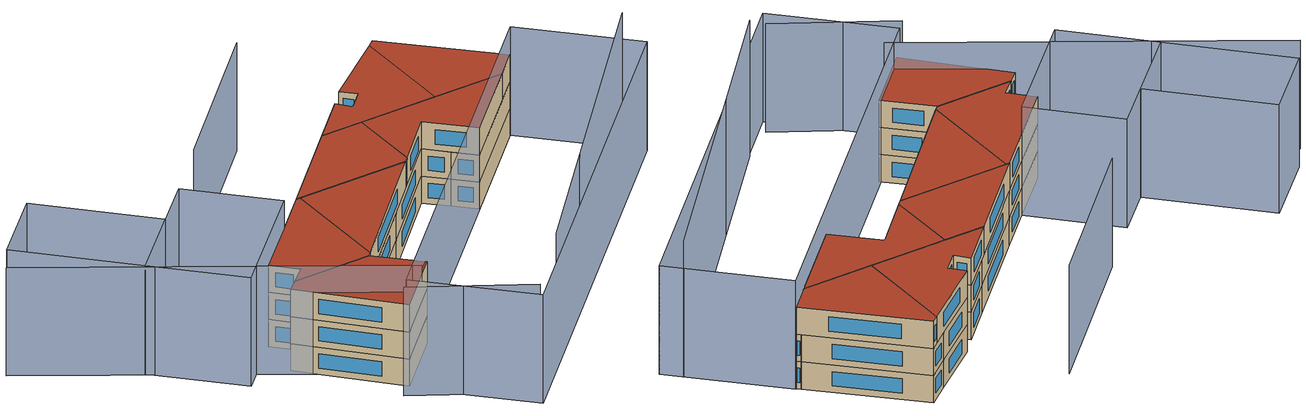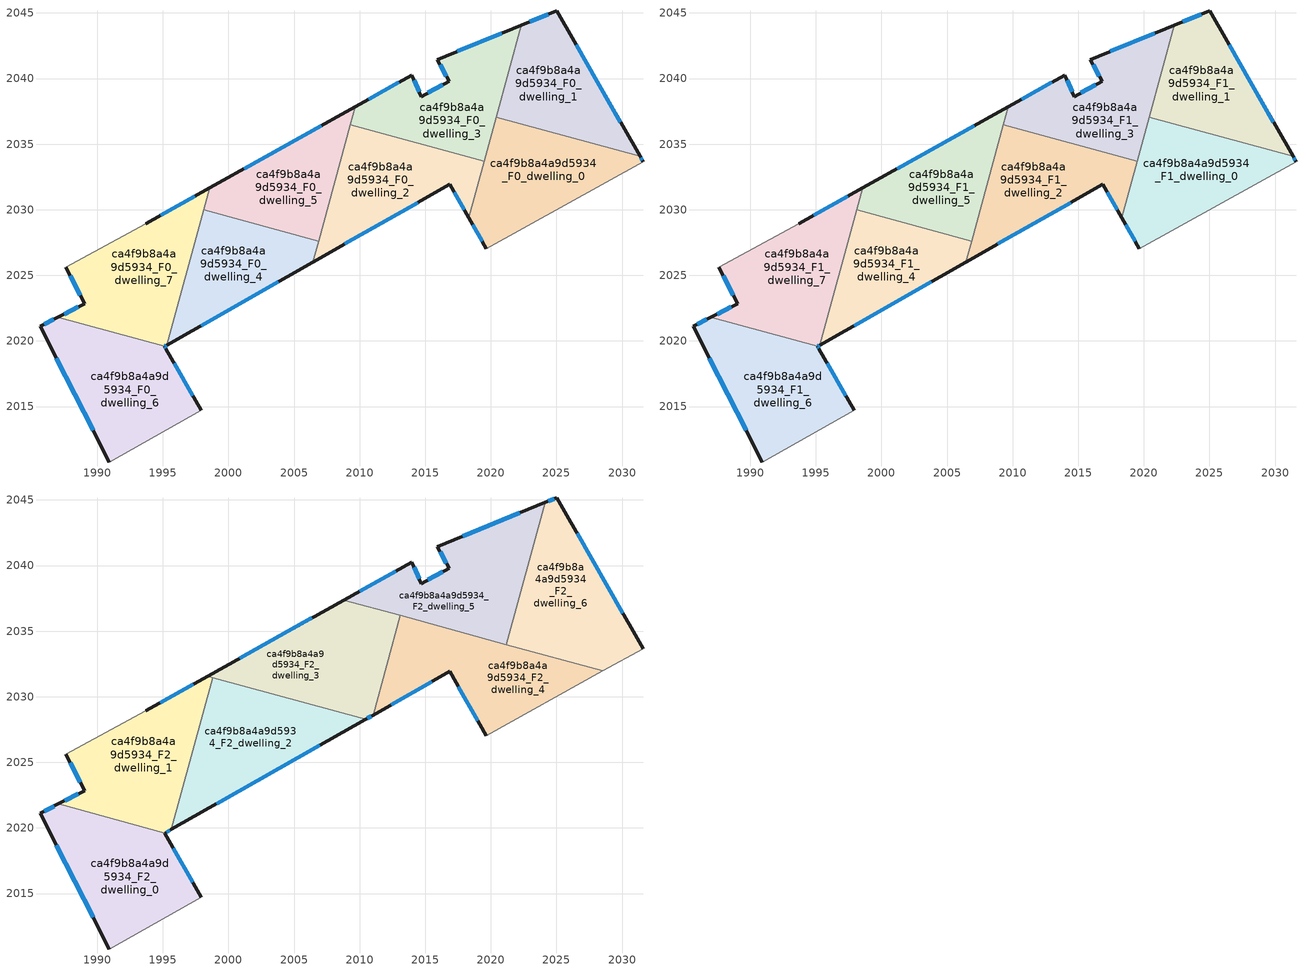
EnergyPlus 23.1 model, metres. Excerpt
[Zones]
ca4f9b8a4a9d5934_F0_dwelling_0
 floor ground (EU_floor_Construction): 2031.37,2034.06 2031.59,2033.66 2019.67,2027.03 2018.31,2029.4 2020.41,2037.06 z0
 wall outside (EU_wall_Construction): 2031.59,2033.66 2031.37,2034.06 / 2018.31,2029.4 2019.67,2027.03 z0:3
 wall to ca4f9b8a4a9d5934_F0_dwelling_1 (EU_wall_Construction): 2031.37,2034.06 2020.41,2037.06 z0:3
 wall adiabatic (EU_wall_Construction): 2019.67,2027.03 2031.59,2033.66 z0:3
 wall to ca4f9b8a4a9d5934_F0_dwelling_2 (EU_wall_Construction): 2019.48,2033.68 2018.31,2029.4 z0:3
 wall to ca4f9b8a4a9d5934_F0_dwelling_3 (EU_wall_Construction): 2020.41,2037.06 2019.48,2033.68 z0:3
 window (EU_Window_Construction): 2031.54,2033.76 2031.42,2033.97 / 2018.63,2028.85 2019.35,2027.59 z0.7:2.3
ca4f9b8a4a9d5934_F0_dwelling_1
 floor ground (EU_floor_Construction): 2025.02,2045.17 2031.37,2034.06 2020.41,2037.06 2022.32,2044.07 z0
 wall outside (EU_wall_Construction): 2031.37,2034.06 2025.02,2045.17 2022.32,2044.07 z0:3
 wall to ca4f9b8a4a9d5934_F0_dwelling_3 (EU_wall_Construction): 2022.32,2044.07 2020.41,2037.06 z0:3
 window (EU_Window_Construction): 2024.39,2044.91 2022.96,2044.33 / 2029.88,2036.67 2026.51,2042.56 z0.7:2.3
ca4f9b8a4a9d5934_F0_dwelling_2
 floor ground (EU_floor_Construction): 2019.48,2033.68 2018.31,2029.4 2016.87,2031.93 2006.42,2026 2009.29,2036.47 z0
 wall outside (EU_wall_Construction): 2006.42,2026 2016.87,2031.93 2018.31,2029.4 z0:3
 wall to ca4f9b8a4a9d5934_F0_dwelling_3 (EU_wall_Construction): 2019.48,2033.68 2009.29,2036.47 z0:3
 wall to ca4f9b8a4a9d5934_F0_dwelling_5 (EU_wall_Construction): 2009.29,2036.47 2006.87,2027.61 z0:3
 wall to ca4f9b8a4a9d5934_F0_dwelling_4 (EU_wall_Construction): 2006.87,2027.61 2006.42,2026 z0:3
 window (EU_Window_Construction): 2017.21,2031.33 2017.97,2030 / 2008.88,2027.39 2014.42,2030.53 z0.7:2.3
ca4f9b8a4a9d5934_F0_dwelling_3
 floor ground (EU_floor_Construction): 2022.32,2044.07 2019.48,2033.68 2009.29,2036.47 2009.67,2037.86 2013.97,2040.26 2014.7,2038.62 2016.83,2039.8 2015.92,2041.45 z0
 wall outside (EU_wall_Construction): 2022.32,2044.07 2015.92,2041.45 2016.83,2039.8 2014.7,2038.62 2013.97,2040.26 2009.67,2037.86 z0:3
 wall to ca4f9b8a4a9d5934_F0_dwelling_5 (EU_wall_Construction): 2009.67,2037.86 2009.29,2036.47 z0:3
 window (EU_Window_Construction): 2020.82,2043.45 2017.42,2042.06 / 2012.96,2039.7 2010.68,2038.42 / 2014.53,2039 2014.14,2039.88 / 2016.33,2039.52 2015.2,2038.9 / 2016.13,2041.06 2016.62,2040.19 z0.7:2.3
ca4f9b8a4a9d5934_F0_dwelling_4
 floor ground (EU_floor_Construction): 2006.87,2027.61 2006.42,2026 1995.31,2019.69 1998.13,2030 z0
 wall outside (EU_wall_Construction): 1995.31,2019.69 2006.42,2026 z0:3
 wall to ca4f9b8a4a9d5934_F0_dwelling_5 (EU_wall_Construction): 2006.87,2027.61 1998.13,2030 z0:3
 wall to ca4f9b8a4a9d5934_F0_dwelling_7 (EU_wall_Construction): 1998.13,2030 1995.31,2019.69 z0:3
 window (EU_Window_Construction): 1997.92,2021.17 2003.81,2024.52 z0.7:2.3
ca4f9b8a4a9d5934_F0_dwelling_5
 floor ground (EU_floor_Construction): 2009.67,2037.86 2006.87,2027.61 1998.13,2030 1998.59,2031.67 z0
 wall outside (EU_wall_Construction): 2009.67,2037.86 1998.59,2031.67 z0:3
 wall to ca4f9b8a4a9d5934_F0_dwelling_7 (EU_wall_Construction): 1998.59,2031.67 1998.13,2030 z0:3
 window (EU_Window_Construction): 2007.07,2036.4 2001.19,2033.12 z0.7:2.3
ca4f9b8a4a9d5934_F0_dwelling_6
 floor ground (EU_floor_Construction): 1995.14,2019.59 1995.23,2019.42 1997.93,2014.71 1990.93,2010.75 1985.64,2021.11 1987.01,2021.81 z0
 wall outside (EU_wall_Construction): 1997.93,2014.71 1995.23,2019.42 1995.14,2019.59 / 1987.01,2021.81 1985.64,2021.11 1990.93,2010.75 z0:3
 wall to ca4f9b8a4a9d5934_F0_dwelling_7 (EU_wall_Construction): 1995.14,2019.59 1987.01,2021.81 z0:3
 wall adiabatic (EU_wall_Construction): 1990.93,2010.75 1997.93,2014.71 z0:3
 window (EU_Window_Construction): 1995.21,2019.46 1995.16,2019.55 / 1997.3,2015.81 1995.87,2018.31 / 1986.88,2018.68 1989.69,2013.19 / 1986.69,2021.65 1985.96,2021.28 z0.7:2.3
ca4f9b8a4a9d5934_F0_dwelling_7
 floor ground (EU_floor_Construction): 1998.59,2031.67 1995.31,2019.69 1995.14,2019.59 1987.01,2021.81 1989.04,2022.84 1987.6,2025.62 1993.71,2028.94 z0
 wall outside (EU_wall_Construction): 1995.14,2019.59 1995.31,2019.69 / 1987.6,2025.62 1989.04,2022.84 1987.01,2021.81 / 1998.59,2031.67 1993.71,2028.94 z0:3
 wall adiabatic (EU_wall_Construction): 1993.71,2028.94 1987.6,2025.62 z0:3
 window (EU_Window_Construction): 1995.18,2019.61 1995.27,2019.66 / 1988.56,2022.6 1987.49,2022.05 / 1987.94,2024.97 1988.7,2023.5 / 1997.44,2031.03 1994.86,2029.58 z0.7:2.3
ca4f9b8a4a9d5934_F1_dwelling_0
 floor to ca4f9b8a4a9d5934_F0_dwelling_0 (EU_floor_Construction): 2031.37,2034.06 2031.59,2033.66 2019.67,2027.03 2018.31,2029.4 2020.41,2037.06 z3
 wall outside (EU_wall_Construction): 2031.59,2033.66 2031.37,2034.06 / 2018.31,2029.4 2019.67,2027.03 z3:6
 wall to ca4f9b8a4a9d5934_F1_dwelling_1 (EU_wall_Construction): 2031.37,2034.06 2020.41,2037.06 z3:6
 wall adiabatic (EU_wall_Construction): 2019.67,2027.03 2031.59,2033.66 z3:6
 wall to ca4f9b8a4a9d5934_F1_dwelling_2 (EU_wall_Construction): 2019.48,2033.68 2018.31,2029.4 z3:6
 wall to ca4f9b8a4a9d5934_F1_dwelling_3 (EU_wall_Construction): 2020.41,2037.06 2019.48,2033.68 z3:6
 window (EU_Window_Construction): 2031.54,2033.76 2031.42,2033.97 / 2018.63,2028.85 2019.35,2027.59 z3.7:5.3
ca4f9b8a4a9d5934_F1_dwelling_1
 floor to ca4f9b8a4a9d5934_F0_dwelling_1 (EU_floor_Construction): 2025.02,2045.17 2031.37,2034.06 2020.41,2037.06 2022.32,2044.07 z3
 wall outside (EU_wall_Construction): 2031.37,2034.06 2025.02,2045.17 2022.32,2044.07 z3:6
 wall to ca4f9b8a4a9d5934_F1_dwelling_3 (EU_wall_Construction): 2022.32,2044.07 2020.41,2037.06 z3:6
 window (EU_Window_Construction): 2024.39,2044.91 2022.96,2044.33 / 2029.88,2036.67 2026.51,2042.56 z3.7:5.3
ca4f9b8a4a9d5934_F1_dwelling_2
 floor to ca4f9b8a4a9d5934_F0_dwelling_2 (EU_floor_Construction): 2019.48,2033.68 2018.31,2029.4 2016.87,2031.93 2006.42,2026 2009.29,2036.47 z3
 wall outside (EU_wall_Construction): 2006.42,2026 2016.87,2031.93 2018.31,2029.4 z3:6
 wall to ca4f9b8a4a9d5934_F1_dwelling_3 (EU_wall_Construction): 2019.48,2033.68 2009.29,2036.47 z3:6
 wall to ca4f9b8a4a9d5934_F1_dwelling_5 (EU_wall_Construction): 2009.29,2036.47 2006.87,2027.61 z3:6
 wall to ca4f9b8a4a9d5934_F1_dwelling_4 (EU_wall_Construction): 2006.87,2027.61 2006.42,2026 z3:6
 window (EU_Window_Construction): 2017.21,2031.33 2017.97,2030 / 2008.88,2027.39 2014.42,2030.53 z3.7:5.3
ca4f9b8a4a9d5934_F1_dwelling_3
 floor to ca4f9b8a4a9d5934_F0_dwelling_3 (EU_floor_Construction): 2022.32,2044.07 2019.48,2033.68 2009.29,2036.47 2009.67,2037.86 2013.97,2040.26 2014.7,2038.62 2016.83,2039.8 2015.92,2041.45 z3
 wall outside (EU_wall_Construction): 2022.32,2044.07 2015.92,2041.45 2016.83,2039.8 2014.7,2038.62 2013.97,2040.26 2009.67,2037.86 z3:6
 wall to ca4f9b8a4a9d5934_F1_dwelling_5 (EU_wall_Construction): 2009.67,2037.86 2009.29,2036.47 z3:6
 window (EU_Window_Construction): 2020.82,2043.45 2017.42,2042.06 / 2012.96,2039.7 2010.68,2038.42 / 2014.53,2039 2014.14,2039.88 / 2016.33,2039.52 2015.2,2038.9 / 2016.13,2041.06 2016.62,2040.19 z3.7:5.3
ca4f9b8a4a9d5934_F1_dwelling_4
 floor to ca4f9b8a4a9d5934_F0_dwelling_4 (EU_floor_Construction): 2006.87,2027.61 2006.42,2026 1995.31,2019.69 1998.13,2030 z3
 wall outside (EU_wall_Construction): 1995.31,2019.69 2006.42,2026 z3:6
 wall to ca4f9b8a4a9d5934_F1_dwelling_5 (EU_wall_Construction): 2006.87,2027.61 1998.13,2030 z3:6
 wall to ca4f9b8a4a9d5934_F1_dwelling_7 (EU_wall_Construction): 1998.13,2030 1995.31,2019.69 z3:6
 window (EU_Window_Construction): 1997.92,2021.17 2003.81,2024.52 z3.7:5.3
ca4f9b8a4a9d5934_F1_dwelling_5
 floor to ca4f9b8a4a9d5934_F0_dwelling_5 (EU_floor_Construction): 2009.67,2037.86 2006.87,2027.61 1998.13,2030 1998.59,2031.67 z3
 wall outside (EU_wall_Construction): 2009.67,2037.86 1998.59,2031.67 z3:6
 wall to ca4f9b8a4a9d5934_F1_dwelling_7 (EU_wall_Construction): 1998.59,2031.67 1998.13,2030 z3:6
 window (EU_Window_Construction): 2007.07,2036.4 2001.19,2033.12 z3.7:5.3
ca4f9b8a4a9d5934_F1_dwelling_6
 floor to ca4f9b8a4a9d5934_F0_dwelling_6 (EU_floor_Construction): 1995.14,2019.59 1995.23,2019.42 1997.93,2014.71 1990.93,2010.75 1985.64,2021.11 1987.01,2021.81 z3
 wall outside (EU_wall_Construction): 1997.93,2014.71 1995.23,2019.42 1995.14,2019.59 / 1987.01,2021.81 1985.64,2021.11 1990.93,2010.75 z3:6
 wall to ca4f9b8a4a9d5934_F1_dwelling_7 (EU_wall_Construction): 1995.14,2019.59 1987.01,2021.81 z3:6
 wall adiabatic (EU_wall_Construction): 1990.93,2010.75 1997.93,2014.71 z3:6
 window (EU_Window_Construction): 1995.21,2019.46 1995.16,2019.55 / 1997.3,2015.81 1995.87,2018.31 / 1986.88,2018.68 1989.69,2013.19 / 1986.69,2021.65 1985.96,2021.28 z3.7:5.3
ca4f9b8a4a9d5934_F1_dwelling_7
 floor to ca4f9b8a4a9d5934_F0_dwelling_7 (EU_floor_Construction): 1998.59,2031.67 1995.31,2019.69 1995.14,2019.59 1987.01,2021.81 1989.04,2022.84 1987.6,2025.62 1993.71,2028.94 z3
 wall outside (EU_wall_Construction): 1995.14,2019.59 1995.31,2019.69 / 1987.6,2025.62 1989.04,2022.84 1987.01,2021.81 / 1998.59,2031.67 1993.71,2028.94 z3:6
 wall adiabatic (EU_wall_Construction): 1993.71,2028.94 1987.6,2025.62 z3:6
 window (EU_Window_Construction): 1995.18,2019.61 1995.27,2019.66 / 1988.56,2022.6 1987.49,2022.05 / 1987.94,2024.97 1988.7,2023.5 / 1997.44,2031.03 1994.86,2029.58 z3.7:5.3
ca4f9b8a4a9d5934_F2_dwelling_0
 floor to ca4f9b8a4a9d5934_F1_dwelling_6 (EU_floor_Construction): 1995.14,2019.59 1995.23,2019.42 1997.93,2014.71 1990.93,2010.75 1985.64,2021.11 1987.01,2021.81 z6
 floor to ca4f9b8a4a9d5934_F1_dwelling_7 (EU_floor_Construction): 1995.17,2019.61 1995.14,2019.59 1987.01,2021.81 1987.05,2021.83 z6
 wall outside (EU_wall_Construction): 1997.93,2014.71 1995.14,2019.59 1995.17,2019.61 / 1987.05,2021.83 1985.64,2021.11 1990.93,2010.75 z6:9
 wall adiabatic (EU_wall_Construction): 1990.93,2010.75 1997.93,2014.71 z6:9
 wall to ca4f9b8a4a9d5934_F2_dwelling_1 (EU_wall_Construction): 1995.17,2019.61 1987.05,2021.83 z6:9
 window (EU_Window_Construction): 1997.27,2015.85 1995.79,2018.44 / 1986.88,2018.68 1989.69,2013.19 / 1986.72,2021.66 1985.97,2021.28 z6.7:8.3
 roof outside (EU_roof_Construction): 1997.93,2014.71 1995.14,2019.59 1995.17,2019.61 1987.05,2021.83 1985.64,2021.11 1990.93,2010.75 z9
ca4f9b8a4a9d5934_F2_dwelling_1
 floor to ca4f9b8a4a9d5934_F1_dwelling_7 (EU_floor_Construction): 1998.55,2031.54 1995.31,2019.69 1995.17,2019.61 1987.05,2021.83 1989.04,2022.84 1987.6,2025.62 1993.71,2028.94 1998.42,2031.57 z6
 floor to ca4f9b8a4a9d5934_F1_dwelling_4 (EU_floor_Construction): 1998.4,2029.92 1995.66,2019.88 1995.31,2019.69 1998.13,2030 z6
 floor to ca4f9b8a4a9d5934_F1_dwelling_5 (EU_floor_Construction): 1998.82,2031.46 1998.4,2029.92 1998.13,2030 1998.55,2031.54 z6
 wall outside (EU_wall_Construction): 1995.17,2019.61 1995.66,2019.88 / 1987.6,2025.62 1989.04,2022.84 1987.05,2021.83 / 1998.42,2031.57 1993.71,2028.94 z6:9
 wall adiabatic (EU_wall_Construction): 1993.71,2028.94 1987.6,2025.62 z6:9
 wall to ca4f9b8a4a9d5934_F2_dwelling_2 (EU_wall_Construction): 1995.66,2019.88 1998.82,2031.46 z6:9
 wall to ca4f9b8a4a9d5934_F2_dwelling_3 (EU_wall_Construction): 1998.82,2031.46 1998.42,2031.57 z6:9
 window (EU_Window_Construction): 1995.28,2019.67 1995.54,2019.82 / 1988.57,2022.6 1987.51,2022.07 / 1987.94,2024.97 1988.7,2023.5 / 1997.31,2030.95 1994.82,2029.56 z6.7:8.3
 roof outside (EU_roof_Construction): 1995.66,2019.88 1998.82,2031.46 1998.42,2031.57 1993.71,2028.94 1987.6,2025.62 1989.04,2022.84 1987.05,2021.83 1995.17,2019.61 z9
ca4f9b8a4a9d5934_F2_dwelling_2
 floor to ca4f9b8a4a9d5934_F1_dwelling_4 (EU_floor_Construction): 2006.87,2027.61 2006.43,2026 1995.66,2019.88 1998.4,2029.92 z6
 floor to ca4f9b8a4a9d5934_F1_dwelling_2 (EU_floor_Construction): 2010.45,2028.28 2006.43,2026 2007.29,2029.15 z6
 floor to ca4f9b8a4a9d5934_F1_dwelling_5 (EU_floor_Construction): 2007.29,2029.15 2006.87,2027.61 1998.4,2029.92 1998.82,2031.46 z6
 wall outside (EU_wall_Construction): 1995.66,2019.88 2010.45,2028.28 z6:9
 wall to ca4f9b8a4a9d5934_F2_dwelling_3 (EU_wall_Construction): 2010.45,2028.28 1998.82,2031.46 z6:9
 window (EU_Window_Construction): 1999.13,2021.86 2006.97,2026.31 z6.7:8.3
 roof outside (EU_roof_Construction): 2010.45,2028.28 1998.82,2031.46 1995.66,2019.88 z9
ca4f9b8a4a9d5934_F2_dwelling_3
 floor to ca4f9b8a4a9d5934_F1_dwelling_2 (EU_floor_Construction): 2012.9,2035.48 2011.02,2028.61 2010.45,2028.28 2007.29,2029.15 2009.29,2036.47 z6
 floor to ca4f9b8a4a9d5934_F1_dwelling_5 (EU_floor_Construction): 2009.48,2037.18 2007.29,2029.15 1998.55,2031.54 1998.59,2031.67 2008.8,2037.37 z6
 floor to ca4f9b8a4a9d5934_F1_dwelling_3 (EU_floor_Construction): 2013.09,2036.19 2012.9,2035.48 2009.29,2036.47 2009.48,2037.18 z6
 wall outside (EU_wall_Construction): 2008.8,2037.37 1998.42,2031.57 / 2010.45,2028.28 2011.02,2028.61 z6:9
 wall to ca4f9b8a4a9d5934_F2_dwelling_4 (EU_wall_Construction): 2011.02,2028.61 2013.09,2036.19 z6:9
 wall to ca4f9b8a4a9d5934_F2_dwelling_5 (EU_wall_Construction): 2013.09,2036.19 2008.8,2037.37 z6:9
 window (EU_Window_Construction): 2006.36,2036.01 2000.85,2032.93 / 2010.58,2028.36 2010.88,2028.53 z6.7:8.3
 roof outside (EU_roof_Construction): 2011.02,2028.61 2013.09,2036.19 2008.8,2037.37 1998.42,2031.57 2010.45,2028.28 z9
ca4f9b8a4a9d5934_F2_dwelling_4
 floor to ca4f9b8a4a9d5934_F1_dwelling_0 (EU_floor_Construction): 2028.54,2031.97 2019.67,2027.03 2018.31,2029.4 2019.68,2034.39 z6
 floor to ca4f9b8a4a9d5934_F1_dwelling_3 (EU_floor_Construction): 2019.68,2034.39 2019.48,2033.68 2012.9,2035.48 2013.09,2036.19 z6
 floor to ca4f9b8a4a9d5934_F1_dwelling_2 (EU_floor_Construction): 2019.48,2033.68 2018.31,2029.4 2016.87,2031.93 2011.02,2028.61 2012.9,2035.48 z6
 wall outside (EU_wall_Construction): 2011.02,2028.61 2016.87,2031.93 2019.67,2027.03 z6:9
 wall adiabatic (EU_wall_Construction): 2019.67,2027.03 2028.54,2031.97 z6:9
 wall to ca4f9b8a4a9d5934_F2_dwelling_6 (EU_wall_Construction): 2028.54,2031.97 2021.18,2033.98 z6:9
 wall to ca4f9b8a4a9d5934_F2_dwelling_5 (EU_wall_Construction): 2021.18,2033.98 2013.1,2036.19 z6:9
 window (EU_Window_Construction): 2017.53,2030.78 2019.01,2028.18 / 2012.39,2029.39 2015.5,2031.15 z6.7:8.3
 roof outside (EU_roof_Construction): 2028.54,2031.97 2013.09,2036.19 2011.02,2028.61 2016.87,2031.93 2019.67,2027.03 z9
ca4f9b8a4a9d5934_F2_dwelling_5
 floor to ca4f9b8a4a9d5934_F1_dwelling_3 (EU_floor_Construction): 2022.32,2044.07 2019.68,2034.39 2009.48,2037.18 2009.67,2037.86 2013.97,2040.26 2014.7,2038.62 2016.83,2039.8 2015.92,2041.45 z6
 floor to ca4f9b8a4a9d5934_F1_dwelling_1 (EU_floor_Construction): 2024.15,2044.81 2021.91,2036.65 2020.41,2037.06 2022.32,2044.07 z6
 floor to ca4f9b8a4a9d5934_F1_dwelling_5 (EU_floor_Construction): 2009.67,2037.86 2009.48,2037.18 2008.8,2037.37 z6
 floor to ca4f9b8a4a9d5934_F1_dwelling_0 (EU_floor_Construction): 2021.91,2036.65 2021.18,2033.98 2019.68,2034.39 2020.41,2037.06 z6
 wall outside (EU_wall_Construction): 2024.15,2044.81 2015.92,2041.45 2016.83,2039.8 2014.7,2038.62 2013.97,2040.26 2008.8,2037.37 z6:9
 wall to ca4f9b8a4a9d5934_F2_dwelling_6 (EU_wall_Construction): 2021.18,2033.98 2024.15,2044.81 z6:9
 window (EU_Window_Construction): 2012.76,2039.58 2010.01,2038.05 / 2014.53,2039 2014.14,2039.88 / 2016.33,2039.52 2015.2,2038.9 / 2016.13,2041.06 2016.62,2040.19 / 2022.22,2044.02 2017.85,2042.24 z6.7:8.3
 roof outside (EU_roof_Construction): 2021.18,2033.98 2024.15,2044.81 2015.92,2041.45 2016.83,2039.8 2014.7,2038.62 2013.97,2040.26 2008.8,2037.37 z9
ca4f9b8a4a9d5934_F2_dwelling_6
 floor to ca4f9b8a4a9d5934_F1_dwelling_1 (EU_floor_Construction): 2025.02,2045.17 2031.37,2034.06 2021.91,2036.65 2024.15,2044.81 z6
 floor to ca4f9b8a4a9d5934_F1_dwelling_0 (EU_floor_Construction): 2031.37,2034.06 2031.59,2033.66 2028.54,2031.97 2021.18,2033.98 2021.91,2036.65 z6
 wall outside (EU_wall_Construction): 2031.59,2033.66 2025.02,2045.17 2024.15,2044.81 z6:9
 wall adiabatic (EU_wall_Construction): 2028.54,2031.97 2031.59,2033.66 z6:9
 window (EU_Window_Construction): 2024.82,2045.09 2024.35,2044.9 / 2030.05,2036.37 2026.56,2042.47 z6.7:8.3
 roof outside (EU_roof_Construction): 2031.59,2033.66 2025.02,2045.17 2024.15,2044.81 2021.18,2033.98 2028.54,2031.97 z9
shading: 1989.24,2010.09 1998.17,2000.7 / 1967.23,2040.82 1993.38,2011.43 / 2012.61,2051.36 1995.14,2041.59 / 1990.46,2010.79 2031.73,2033.74 / 2031.73,2033.74 2038.17,2022.16 / 2038.17,2022.16 1996.9,1999.21 / 1996.9,1999.21 1990.46,2010.79 / 1976.15,2031.1 1988.81,2037.97 / 1988.81,2037.97 1993.71,2028.94 / 1993.71,2028.94 1981.05,2022.07 / 1981.05,2022.07 1976.15,2031.1 / 1977.36,2047.07 1983.8,2035.25 / 1983.8,2035.25 1976.16,2031.08 / 1976.16,2031.08 1969.72,2042.9 / 1969.72,2042.9 1977.36,2047.07 z0:12; 2002.43,2002.42 2014.77,2010.21 / 2014.78,2010.19 2036.91,2024.16 z0:15
[Building]
EU S2 Campaign: North Axis=0; Terrain=City; Solar Distribution=FullExterior
[Site:Location]
Budapest.Ferenc.Liszt.Intl.AP: Latitude=47.437; Longitude=19.256; Time Zone=1; Elevation=185
[SizingPeriod:WeatherFileDays]
AnnualSizingPeriod: Begin Month=1; Begin Day of Month=1; End Month=12; End Day of Month=31; Day of Week for Start Day=Monday; Use Weather File Daylight Saving Period=No; Use Weather File Rain and Snow Indicators=No
[MATERIAL]
EU_InternalMass_Material: Roughness=MediumRough; Thickness=0.1; Conductivity=1; Density=1800; Specific Heat=900; Thermal Absorptance=0.9; Solar Absorptance=0.7; Visible Absorptance=0.7
[MATERIAL:NOMASS] Roughness=MediumRough; Thermal Absorptance=0.9; Solar Absorptance=0.7; Visible Absorptance=0.7
Name | Thermal Resistance
EU_wall_NoMass | 0.832559
EU_roof_NoMass | 1.39638
EU_floor_NoMass | 0.872794
[WINDOWMATERIAL:SIMPLEGLAZINGSYSTEM]
EU_Window_SimpleGlazing: UFactor=2.79869; Solar Heat Gain Coefficient=0.75; Visible Transmittance=0.75
[CONSTRUCTION]
EU_wall_Construction: EU_wall_NoMass
EU_roof_Construction: EU_roof_NoMass
EU_floor_Construction: EU_floor_NoMass
EU_Window_Construction: EU_Window_SimpleGlazing
EU_InternalMass_Construction: EU_InternalMass_Material
[ZONE] Type=1; Multiplier=1; Ceiling Height=autocalculate; Floor Area=autocalculate; Part of Total Floor Area=Yes
Name | Volume
ca4f9b8a4a9d5934_F0_dwelling_0; ca4f9b8a4a9d5934_F1_dwelling_0 | 200.498
ca4f9b8a4a9d5934_F2_dwelling_0 | 217.026
ca4f9b8a4a9d5934_F0_dwelling_1; ca4f9b8a4a9d5934_F1_dwelling_1 | 179.288
ca4f9b8a4a9d5934_F2_dwelling_1 | 217.044
ca4f9b8a4a9d5934_F0_dwelling_2; ca4f9b8a4a9d5934_F1_dwelling_2 | 189.9
ca4f9b8a4a9d5934_F2_dwelling_2 | 216.985
ca4f9b8a4a9d5934_F0_dwelling_3; ca4f9b8a4a9d5934_F1_dwelling_3 | 189.919
ca4f9b8a4a9d5934_F2_dwelling_3 | 217.031
ca4f9b8a4a9d5934_F0_dwelling_4; ca4f9b8a4a9d5934_F1_dwelling_4 | 167.868
ca4f9b8a4a9d5934_F2_dwelling_4 | 217.021
ca4f9b8a4a9d5934_F0_dwelling_5; ca4f9b8a4a9d5934_F1_dwelling_5 | 167.888
ca4f9b8a4a9d5934_F2_dwelling_5 | 217.027
ca4f9b8a4a9d5934_F0_dwelling_6; ca4f9b8a4a9d5934_F1_dwelling_6 | 216.361
ca4f9b8a4a9d5934_F2_dwelling_6 | 217.022
ca4f9b8a4a9d5934_F0_dwelling_7; ca4f9b8a4a9d5934_F1_dwelling_7 | 207.474
[INTERNALMASS] Construction=EU_InternalMass_Construction
Name | Zone or ZoneList | Surface Area
ca4f9b8a4a9d5934_F0_dwelling_0_EU_InternalMass | ca4f9b8a4a9d5934_F0_dwelling_0 | 66.8326
ca4f9b8a4a9d5934_F0_dwelling_1_EU_InternalMass | ca4f9b8a4a9d5934_F0_dwelling_1 | 59.7627
ca4f9b8a4a9d5934_F0_dwelling_2_EU_InternalMass | ca4f9b8a4a9d5934_F0_dwelling_2 | 63.3002
ca4f9b8a4a9d5934_F0_dwelling_3_EU_InternalMass | ca4f9b8a4a9d5934_F0_dwelling_3 | 63.3062
ca4f9b8a4a9d5934_F0_dwelling_4_EU_InternalMass | ca4f9b8a4a9d5934_F0_dwelling_4 | 55.9561
ca4f9b8a4a9d5934_F0_dwelling_5_EU_InternalMass | ca4f9b8a4a9d5934_F0_dwelling_5 | 55.9627
ca4f9b8a4a9d5934_F0_dwelling_6_EU_InternalMass | ca4f9b8a4a9d5934_F0_dwelling_6 | 72.1204
ca4f9b8a4a9d5934_F0_dwelling_7_EU_InternalMass | ca4f9b8a4a9d5934_F0_dwelling_7 | 69.1577
ca4f9b8a4a9d5934_F1_dwelling_0_EU_InternalMass | ca4f9b8a4a9d5934_F1_dwelling_0 | 66.8326
ca4f9b8a4a9d5934_F1_dwelling_1_EU_InternalMass | ca4f9b8a4a9d5934_F1_dwelling_1 | 59.7627
ca4f9b8a4a9d5934_F1_dwelling_2_EU_InternalMass | ca4f9b8a4a9d5934_F1_dwelling_2 | 63.3002
ca4f9b8a4a9d5934_F1_dwelling_3_EU_InternalMass | ca4f9b8a4a9d5934_F1_dwelling_3 | 63.3062
ca4f9b8a4a9d5934_F1_dwelling_4_EU_InternalMass | ca4f9b8a4a9d5934_F1_dwelling_4 | 55.9561
ca4f9b8a4a9d5934_F1_dwelling_5_EU_InternalMass | ca4f9b8a4a9d5934_F1_dwelling_5 | 55.9627
ca4f9b8a4a9d5934_F1_dwelling_6_EU_InternalMass | ca4f9b8a4a9d5934_F1_dwelling_6 | 72.1204
ca4f9b8a4a9d5934_F1_dwelling_7_EU_InternalMass | ca4f9b8a4a9d5934_F1_dwelling_7 | 69.1577
ca4f9b8a4a9d5934_F2_dwelling_0_EU_InternalMass | ca4f9b8a4a9d5934_F2_dwelling_0 | 72.3418
ca4f9b8a4a9d5934_F2_dwelling_1_EU_InternalMass | ca4f9b8a4a9d5934_F2_dwelling_1 | 72.3485
ca4f9b8a4a9d5934_F2_dwelling_2_EU_InternalMass | ca4f9b8a4a9d5934_F2_dwelling_2 | 72.3318
ca4f9b8a4a9d5934_F2_dwelling_3_EU_InternalMass | ca4f9b8a4a9d5934_F2_dwelling_3 | 72.3434
ca4f9b8a4a9d5934_F2_dwelling_4_EU_InternalMass | ca4f9b8a4a9d5934_F2_dwelling_4 | 72.3379
ca4f9b8a4a9d5934_F2_dwelling_5_EU_InternalMass | ca4f9b8a4a9d5934_F2_dwelling_5 | 72.3432
ca4f9b8a4a9d5934_F2_dwelling_6_EU_InternalMass | ca4f9b8a4a9d5934_F2_dwelling_6 | 72.3448
[OTHEREQUIPMENT] Fuel Type=Electricity; Design Level Calculation Method=Watts/Area; Power per Zone Floor Area=1; Fraction Latent=0; Fraction Radiant=0; Fraction Lost=0; Carbon Dioxide Generation Rate=0; EndUse Subcategory=EU_Step8_InternalGains
Name | Zone or ZoneList or Space or SpaceList | Schedule
EU_Step8_InternalGain_ca4f9b8a4a9d5934_F0_dwelling_0_f000 | ca4f9b8a4a9d5934_F0_dwelling_0 | EU_Step8_GainSchedule_ca4f9b8a4a9d5934_F0_dwelling_0_f000
EU_Step8_InternalGain_ca4f9b8a4a9d5934_F0_dwelling_1_f000 | ca4f9b8a4a9d5934_F0_dwelling_1 | EU_Step8_GainSchedule_ca4f9b8a4a9d5934_F0_dwelling_1_f000
EU_Step8_InternalGain_ca4f9b8a4a9d5934_F0_dwelling_2_f000 | ca4f9b8a4a9d5934_F0_dwelling_2 | EU_Step8_GainSchedule_ca4f9b8a4a9d5934_F0_dwelling_2_f000
EU_Step8_InternalGain_ca4f9b8a4a9d5934_F0_dwelling_3_f000 | ca4f9b8a4a9d5934_F0_dwelling_3 | EU_Step8_GainSchedule_ca4f9b8a4a9d5934_F0_dwelling_3_f000
EU_Step8_InternalGain_ca4f9b8a4a9d5934_F0_dwelling_4_f000 | ca4f9b8a4a9d5934_F0_dwelling_4 | EU_Step8_GainSchedule_ca4f9b8a4a9d5934_F0_dwelling_4_f000
EU_Step8_InternalGain_ca4f9b8a4a9d5934_F0_dwelling_5_f000 | ca4f9b8a4a9d5934_F0_dwelling_5 | EU_Step8_GainSchedule_ca4f9b8a4a9d5934_F0_dwelling_5_f000
EU_Step8_InternalGain_ca4f9b8a4a9d5934_F0_dwelling_6_f000 | ca4f9b8a4a9d5934_F0_dwelling_6 | EU_Step8_GainSchedule_ca4f9b8a4a9d5934_F0_dwelling_6_f000
EU_Step8_InternalGain_ca4f9b8a4a9d5934_F0_dwelling_7_f000 | ca4f9b8a4a9d5934_F0_dwelling_7 | EU_Step8_GainSchedule_ca4f9b8a4a9d5934_F0_dwelling_7_f000
EU_Step8_InternalGain_ca4f9b8a4a9d5934_F1_dwelling_0_f000 | ca4f9b8a4a9d5934_F1_dwelling_0 | EU_Step8_GainSchedule_ca4f9b8a4a9d5934_F1_dwelling_0_f000
EU_Step8_InternalGain_ca4f9b8a4a9d5934_F1_dwelling_1_f000 | ca4f9b8a4a9d5934_F1_dwelling_1 | EU_Step8_GainSchedule_ca4f9b8a4a9d5934_F1_dwelling_1_f000
EU_Step8_InternalGain_ca4f9b8a4a9d5934_F1_dwelling_2_f000 | ca4f9b8a4a9d5934_F1_dwelling_2 | EU_Step8_GainSchedule_ca4f9b8a4a9d5934_F1_dwelling_2_f000
EU_Step8_InternalGain_ca4f9b8a4a9d5934_F1_dwelling_3_f000 | ca4f9b8a4a9d5934_F1_dwelling_3 | EU_Step8_GainSchedule_ca4f9b8a4a9d5934_F1_dwelling_3_f000
EU_Step8_InternalGain_ca4f9b8a4a9d5934_F1_dwelling_4_f000 | ca4f9b8a4a9d5934_F1_dwelling_4 | EU_Step8_GainSchedule_ca4f9b8a4a9d5934_F1_dwelling_4_f000
EU_Step8_InternalGain_ca4f9b8a4a9d5934_F1_dwelling_5_f000 | ca4f9b8a4a9d5934_F1_dwelling_5 | EU_Step8_GainSchedule_ca4f9b8a4a9d5934_F1_dwelling_5_f000
EU_Step8_InternalGain_ca4f9b8a4a9d5934_F1_dwelling_6_f000 | ca4f9b8a4a9d5934_F1_dwelling_6 | EU_Step8_GainSchedule_ca4f9b8a4a9d5934_F1_dwelling_6_f000
EU_Step8_InternalGain_ca4f9b8a4a9d5934_F1_dwelling_7_f000 | ca4f9b8a4a9d5934_F1_dwelling_7 | EU_Step8_GainSchedule_ca4f9b8a4a9d5934_F1_dwelling_7_f000
EU_Step8_InternalGain_ca4f9b8a4a9d5934_F2_dwelling_0_f000 | ca4f9b8a4a9d5934_F2_dwelling_0 | EU_Step8_GainSchedule_ca4f9b8a4a9d5934_F2_dwelling_0_f000
EU_Step8_InternalGain_ca4f9b8a4a9d5934_F2_dwelling_1_f000 | ca4f9b8a4a9d5934_F2_dwelling_1 | EU_Step8_GainSchedule_ca4f9b8a4a9d5934_F2_dwelling_1_f000
EU_Step8_InternalGain_ca4f9b8a4a9d5934_F2_dwelling_2_f000 | ca4f9b8a4a9d5934_F2_dwelling_2 | EU_Step8_GainSchedule_ca4f9b8a4a9d5934_F2_dwelling_2_f000
EU_Step8_InternalGain_ca4f9b8a4a9d5934_F2_dwelling_3_f000 | ca4f9b8a4a9d5934_F2_dwelling_3 | EU_Step8_GainSchedule_ca4f9b8a4a9d5934_F2_dwelling_3_f000
EU_Step8_InternalGain_ca4f9b8a4a9d5934_F2_dwelling_4_f000 | ca4f9b8a4a9d5934_F2_dwelling_4 | EU_Step8_GainSchedule_ca4f9b8a4a9d5934_F2_dwelling_4_f000
EU_Step8_InternalGain_ca4f9b8a4a9d5934_F2_dwelling_5_f000 | ca4f9b8a4a9d5934_F2_dwelling_5 | EU_Step8_GainSchedule_ca4f9b8a4a9d5934_F2_dwelling_5_f000
EU_Step8_InternalGain_ca4f9b8a4a9d5934_F2_dwelling_6_f000 | ca4f9b8a4a9d5934_F2_dwelling_6 | EU_Step8_GainSchedule_ca4f9b8a4a9d5934_F2_dwelling_6_f000
[ZONEVENTILATION:DESIGNFLOWRATE] Schedule=EU_AlwaysOn; Design Flow Rate Calculation Method=AirChanges/Hour; Air Changes per Hour=0.475469; Ventilation Type=Natural; Fan Pressure Rise=0; Fan Total Efficiency=1; Constant Term Coefficient=1; Temperature Term Coefficient=0; Velocity Term Coefficient=0; Velocity Squared Term Coefficient=0; Minimum Indoor Temperature=-100; Maximum Indoor Temperature=100; Delta Temperature=-100; Minimum Outdoor Temperature=-100; Maximum Outdoor Temperature=100; Maximum Wind Speed=40
Name | Zone or ZoneList or Space or SpaceList
EU_ConstantAir_ca4f9b8a4a9d5934_F0_dwelling_0 | ca4f9b8a4a9d5934_F0_dwelling_0
EU_ConstantAir_ca4f9b8a4a9d5934_F0_dwelling_1 | ca4f9b8a4a9d5934_F0_dwelling_1
EU_ConstantAir_ca4f9b8a4a9d5934_F0_dwelling_2 | ca4f9b8a4a9d5934_F0_dwelling_2
EU_ConstantAir_ca4f9b8a4a9d5934_F0_dwelling_3 | ca4f9b8a4a9d5934_F0_dwelling_3
EU_ConstantAir_ca4f9b8a4a9d5934_F0_dwelling_4 | ca4f9b8a4a9d5934_F0_dwelling_4
EU_ConstantAir_ca4f9b8a4a9d5934_F0_dwelling_5 | ca4f9b8a4a9d5934_F0_dwelling_5
EU_ConstantAir_ca4f9b8a4a9d5934_F0_dwelling_6 | ca4f9b8a4a9d5934_F0_dwelling_6
EU_ConstantAir_ca4f9b8a4a9d5934_F0_dwelling_7 | ca4f9b8a4a9d5934_F0_dwelling_7
EU_ConstantAir_ca4f9b8a4a9d5934_F1_dwelling_0 | ca4f9b8a4a9d5934_F1_dwelling_0
EU_ConstantAir_ca4f9b8a4a9d5934_F1_dwelling_1 | ca4f9b8a4a9d5934_F1_dwelling_1
EU_ConstantAir_ca4f9b8a4a9d5934_F1_dwelling_2 | ca4f9b8a4a9d5934_F1_dwelling_2
EU_ConstantAir_ca4f9b8a4a9d5934_F1_dwelling_3 | ca4f9b8a4a9d5934_F1_dwelling_3
EU_ConstantAir_ca4f9b8a4a9d5934_F1_dwelling_4 | ca4f9b8a4a9d5934_F1_dwelling_4
EU_ConstantAir_ca4f9b8a4a9d5934_F1_dwelling_5 | ca4f9b8a4a9d5934_F1_dwelling_5
EU_ConstantAir_ca4f9b8a4a9d5934_F1_dwelling_6 | ca4f9b8a4a9d5934_F1_dwelling_6
EU_ConstantAir_ca4f9b8a4a9d5934_F1_dwelling_7 | ca4f9b8a4a9d5934_F1_dwelling_7
EU_ConstantAir_ca4f9b8a4a9d5934_F2_dwelling_0 | ca4f9b8a4a9d5934_F2_dwelling_0
EU_ConstantAir_ca4f9b8a4a9d5934_F2_dwelling_1 | ca4f9b8a4a9d5934_F2_dwelling_1
EU_ConstantAir_ca4f9b8a4a9d5934_F2_dwelling_2 | ca4f9b8a4a9d5934_F2_dwelling_2
EU_ConstantAir_ca4f9b8a4a9d5934_F2_dwelling_3 | ca4f9b8a4a9d5934_F2_dwelling_3
EU_ConstantAir_ca4f9b8a4a9d5934_F2_dwelling_4 | ca4f9b8a4a9d5934_F2_dwelling_4
EU_ConstantAir_ca4f9b8a4a9d5934_F2_dwelling_5 | ca4f9b8a4a9d5934_F2_dwelling_5
EU_ConstantAir_ca4f9b8a4a9d5934_F2_dwelling_6 | ca4f9b8a4a9d5934_F2_dwelling_6
[HVACTEMPLATE:THERMOSTAT] Constant Heating Setpoint=20; Constant Cooling Setpoint=50
EU_HeatOnly_ca4f9b8a4a9d5934_F0_dwelling_0; EU_HeatOnly_ca4f9b8a4a9d5934_F0_dwelling_1; EU_HeatOnly_ca4f9b8a4a9d5934_F0_dwelling_2; EU_HeatOnly_ca4f9b8a4a9d5934_F0_dwelling_3; EU_HeatOnly_ca4f9b8a4a9d5934_F0_dwelling_4; EU_HeatOnly_ca4f9b8a4a9d5934_F0_dwelling_5; EU_HeatOnly_ca4f9b8a4a9d5934_F0_dwelling_6; EU_HeatOnly_ca4f9b8a4a9d5934_F0_dwelling_7; EU_HeatOnly_ca4f9b8a4a9d5934_F1_dwelling_0; EU_HeatOnly_ca4f9b8a4a9d5934_F1_dwelling_1; EU_HeatOnly_ca4f9b8a4a9d5934_F1_dwelling_2; EU_HeatOnly_ca4f9b8a4a9d5934_F1_dwelling_3; EU_HeatOnly_ca4f9b8a4a9d5934_F1_dwelling_4; EU_HeatOnly_ca4f9b8a4a9d5934_F1_dwelling_5; EU_HeatOnly_ca4f9b8a4a9d5934_F1_dwelling_6; EU_HeatOnly_ca4f9b8a4a9d5934_F1_dwelling_7; EU_HeatOnly_ca4f9b8a4a9d5934_F2_dwelling_0; EU_HeatOnly_ca4f9b8a4a9d5934_F2_dwelling_1; EU_HeatOnly_ca4f9b8a4a9d5934_F2_dwelling_2; EU_HeatOnly_ca4f9b8a4a9d5934_F2_dwelling_3; EU_HeatOnly_ca4f9b8a4a9d5934_F2_dwelling_4; EU_HeatOnly_ca4f9b8a4a9d5934_F2_dwelling_5; EU_HeatOnly_ca4f9b8a4a9d5934_F2_dwelling_6
[HVACTEMPLATE:ZONE:IDEALLOADSAIRSYSTEM] System Availability Schedule=EU_AlwaysOn; Maximum Heating Supply Air Temperature=50; Minimum Cooling Supply Air Temperature=13; Maximum Heating Supply Air Humidity Ratio=0.0156; Minimum Cooling Supply Air Humidity Ratio=0.0077; Heating Limit=NoLimit; Cooling Limit=NoLimit; Heating Availability Schedule=EU_AlwaysOn; Cooling Availability Schedule=EU_CoolingOff; Dehumidification Control Type=ConstantSensibleHeatRatio; Cooling Sensible Heat Ratio=0.7; Dehumidification Setpoint=60; Humidification Control Type=None; Humidification Setpoint=30; Outdoor Air Method=None; Outdoor Air Flow Rate per Person=0.00944; Outdoor Air Flow Rate per Zone Floor Area=0; Outdoor Air Flow Rate per Zone=0; Demand Controlled Ventilation Type=None; Outdoor Air Economizer Type=NoEconomizer; Heat Recovery Type=None; Sensible Heat Recovery Effectiveness=0.7; Latent Heat Recovery Effectiveness=0.65
Name | Template Thermostat
ca4f9b8a4a9d5934_F0_dwelling_0 | EU_HeatOnly_ca4f9b8a4a9d5934_F0_dwelling_0
ca4f9b8a4a9d5934_F0_dwelling_1 | EU_HeatOnly_ca4f9b8a4a9d5934_F0_dwelling_1
ca4f9b8a4a9d5934_F0_dwelling_2 | EU_HeatOnly_ca4f9b8a4a9d5934_F0_dwelling_2
ca4f9b8a4a9d5934_F0_dwelling_3 | EU_HeatOnly_ca4f9b8a4a9d5934_F0_dwelling_3
ca4f9b8a4a9d5934_F0_dwelling_4 | EU_HeatOnly_ca4f9b8a4a9d5934_F0_dwelling_4
ca4f9b8a4a9d5934_F0_dwelling_5 | EU_HeatOnly_ca4f9b8a4a9d5934_F0_dwelling_5
ca4f9b8a4a9d5934_F0_dwelling_6 | EU_HeatOnly_ca4f9b8a4a9d5934_F0_dwelling_6
ca4f9b8a4a9d5934_F0_dwelling_7 | EU_HeatOnly_ca4f9b8a4a9d5934_F0_dwelling_7
ca4f9b8a4a9d5934_F1_dwelling_0 | EU_HeatOnly_ca4f9b8a4a9d5934_F1_dwelling_0
ca4f9b8a4a9d5934_F1_dwelling_1 | EU_HeatOnly_ca4f9b8a4a9d5934_F1_dwelling_1
ca4f9b8a4a9d5934_F1_dwelling_2 | EU_HeatOnly_ca4f9b8a4a9d5934_F1_dwelling_2
ca4f9b8a4a9d5934_F1_dwelling_3 | EU_HeatOnly_ca4f9b8a4a9d5934_F1_dwelling_3
ca4f9b8a4a9d5934_F1_dwelling_4 | EU_HeatOnly_ca4f9b8a4a9d5934_F1_dwelling_4
ca4f9b8a4a9d5934_F1_dwelling_5 | EU_HeatOnly_ca4f9b8a4a9d5934_F1_dwelling_5
ca4f9b8a4a9d5934_F1_dwelling_6 | EU_HeatOnly_ca4f9b8a4a9d5934_F1_dwelling_6
ca4f9b8a4a9d5934_F1_dwelling_7 | EU_HeatOnly_ca4f9b8a4a9d5934_F1_dwelling_7
ca4f9b8a4a9d5934_F2_dwelling_0 | EU_HeatOnly_ca4f9b8a4a9d5934_F2_dwelling_0
ca4f9b8a4a9d5934_F2_dwelling_1 | EU_HeatOnly_ca4f9b8a4a9d5934_F2_dwelling_1
ca4f9b8a4a9d5934_F2_dwelling_2 | EU_HeatOnly_ca4f9b8a4a9d5934_F2_dwelling_2
ca4f9b8a4a9d5934_F2_dwelling_3 | EU_HeatOnly_ca4f9b8a4a9d5934_F2_dwelling_3
ca4f9b8a4a9d5934_F2_dwelling_4 | EU_HeatOnly_ca4f9b8a4a9d5934_F2_dwelling_4
ca4f9b8a4a9d5934_F2_dwelling_5 | EU_HeatOnly_ca4f9b8a4a9d5934_F2_dwelling_5
ca4f9b8a4a9d5934_F2_dwelling_6 | EU_HeatOnly_ca4f9b8a4a9d5934_F2_dwelling_6
[SIZING:ZONE] Zone Cooling Design Supply Air Temperature Input Method=SupplyAirTemperature; Zone Cooling Design Supply Air Temperature=13; Zone Heating Design Supply Air Temperature Input Method=SupplyAirTemperature; Zone Heating Design Supply Air Temperature=50; Zone Cooling Design Supply Air Humidity Ratio=0.008; Zone Heating Design Supply Air Humidity Ratio=0.008; Cooling Design Air Flow Method=DesignDay; Cooling Design Air Flow Rate=0; Cooling Minimum Air Flow per Zone Floor Area=0.000762; Cooling Minimum Air Flow=0; Cooling Minimum Air Flow Fraction=0.2; Heating Design Air Flow Method=DesignDay; Heating Design Air Flow Rate=0; Heating Maximum Air Flow per Zone Floor Area=0.002032; Heating Maximum Air Flow=0.141576; Heating Maximum Air Flow Fraction=0.3; Account for Dedicated Outdoor Air System=No; Dedicated Outdoor Air System Control Strategy=NeutralSupplyAir; Dedicated Outdoor Air Low Setpoint Temperature for Design=autosize; Dedicated Outdoor Air High Setpoint Temperature for Design=autosize; Zone Load Sizing Method=Sensible Load Only No Latent Load; Zone Latent Cooling Design Supply Air Humidity Ratio Input Method=HumidityRatioDifference; Zone Cooling Design Supply Air Humidity Ratio Difference=0.005; Zone Latent Heating Design Supply Air Humidity Ratio Input Method=HumidityRatioDifference; Zone Humidification Design Supply Air Humidity Ratio Difference=0.005
ca4f9b8a4a9d5934_F0_dwelling_0; ca4f9b8a4a9d5934_F0_dwelling_1; ca4f9b8a4a9d5934_F0_dwelling_2; ca4f9b8a4a9d5934_F0_dwelling_3; ca4f9b8a4a9d5934_F0_dwelling_4; ca4f9b8a4a9d5934_F0_dwelling_5; ca4f9b8a4a9d5934_F0_dwelling_6; ca4f9b8a4a9d5934_F0_dwelling_7; ca4f9b8a4a9d5934_F1_dwelling_0; ca4f9b8a4a9d5934_F1_dwelling_1; ca4f9b8a4a9d5934_F1_dwelling_2; ca4f9b8a4a9d5934_F1_dwelling_3; ca4f9b8a4a9d5934_F1_dwelling_4; ca4f9b8a4a9d5934_F1_dwelling_5; ca4f9b8a4a9d5934_F1_dwelling_6; ca4f9b8a4a9d5934_F1_dwelling_7; ca4f9b8a4a9d5934_F2_dwelling_0; ca4f9b8a4a9d5934_F2_dwelling_1; ca4f9b8a4a9d5934_F2_dwelling_2; ca4f9b8a4a9d5934_F2_dwelling_3; ca4f9b8a4a9d5934_F2_dwelling_4; ca4f9b8a4a9d5934_F2_dwelling_5; ca4f9b8a4a9d5934_F2_dwelling_6
[SCHEDULE:CONSTANT]
Name | Hourly Value
EU_AlwaysOn | 1
EU_CoolingOff | 0
[SCHEDULE:FILE] Column Number=1; Rows to Skip at Top=0; Number of Hours of Data=8760; Column Separator=Comma; Interpolate to Timestep=No; Minutes per Item=60; Adjust Schedule for Daylight Savings=Yes
Name | File
EU_Step8_GainSchedule_ca4f9b8a4a9d5934_F0_dwelling_0_f000 | ../../schedules/ca4f9b8a4a9d5934/ca4f9b8a4a9d5934_F0_dwelling_0_f000_gain.csv
EU_Step8_GainSchedule_ca4f9b8a4a9d5934_F0_dwelling_1_f000 | ../../schedules/ca4f9b8a4a9d5934/ca4f9b8a4a9d5934_F0_dwelling_1_f000_gain.csv
EU_Step8_GainSchedule_ca4f9b8a4a9d5934_F0_dwelling_2_f000 | ../../schedules/ca4f9b8a4a9d5934/ca4f9b8a4a9d5934_F0_dwelling_2_f000_gain.csv
EU_Step8_GainSchedule_ca4f9b8a4a9d5934_F0_dwelling_3_f000 | ../../schedules/ca4f9b8a4a9d5934/ca4f9b8a4a9d5934_F0_dwelling_3_f000_gain.csv
EU_Step8_GainSchedule_ca4f9b8a4a9d5934_F0_dwelling_4_f000 | ../../schedules/ca4f9b8a4a9d5934/ca4f9b8a4a9d5934_F0_dwelling_4_f000_gain.csv
EU_Step8_GainSchedule_ca4f9b8a4a9d5934_F0_dwelling_5_f000 | ../../schedules/ca4f9b8a4a9d5934/ca4f9b8a4a9d5934_F0_dwelling_5_f000_gain.csv
EU_Step8_GainSchedule_ca4f9b8a4a9d5934_F0_dwelling_6_f000 | ../../schedules/ca4f9b8a4a9d5934/ca4f9b8a4a9d5934_F0_dwelling_6_f000_gain.csv
EU_Step8_GainSchedule_ca4f9b8a4a9d5934_F0_dwelling_7_f000 | ../../schedules/ca4f9b8a4a9d5934/ca4f9b8a4a9d5934_F0_dwelling_7_f000_gain.csv
EU_Step8_GainSchedule_ca4f9b8a4a9d5934_F1_dwelling_0_f000 | ../../schedules/ca4f9b8a4a9d5934/ca4f9b8a4a9d5934_F1_dwelling_0_f000_gain.csv
EU_Step8_GainSchedule_ca4f9b8a4a9d5934_F1_dwelling_1_f000 | ../../schedules/ca4f9b8a4a9d5934/ca4f9b8a4a9d5934_F1_dwelling_1_f000_gain.csv
EU_Step8_GainSchedule_ca4f9b8a4a9d5934_F1_dwelling_2_f000 | ../../schedules/ca4f9b8a4a9d5934/ca4f9b8a4a9d5934_F1_dwelling_2_f000_gain.csv
EU_Step8_GainSchedule_ca4f9b8a4a9d5934_F1_dwelling_3_f000 | ../../schedules/ca4f9b8a4a9d5934/ca4f9b8a4a9d5934_F1_dwelling_3_f000_gain.csv
EU_Step8_GainSchedule_ca4f9b8a4a9d5934_F1_dwelling_4_f000 | ../../schedules/ca4f9b8a4a9d5934/ca4f9b8a4a9d5934_F1_dwelling_4_f000_gain.csv
EU_Step8_GainSchedule_ca4f9b8a4a9d5934_F1_dwelling_5_f000 | ../../schedules/ca4f9b8a4a9d5934/ca4f9b8a4a9d5934_F1_dwelling_5_f000_gain.csv
EU_Step8_GainSchedule_ca4f9b8a4a9d5934_F1_dwelling_6_f000 | ../../schedules/ca4f9b8a4a9d5934/ca4f9b8a4a9d5934_F1_dwelling_6_f000_gain.csv
EU_Step8_GainSchedule_ca4f9b8a4a9d5934_F1_dwelling_7_f000 | ../../schedules/ca4f9b8a4a9d5934/ca4f9b8a4a9d5934_F1_dwelling_7_f000_gain.csv
EU_Step8_GainSchedule_ca4f9b8a4a9d5934_F2_dwelling_0_f000 | ../../schedules/ca4f9b8a4a9d5934/ca4f9b8a4a9d5934_F2_dwelling_0_f000_gain.csv
EU_Step8_GainSchedule_ca4f9b8a4a9d5934_F2_dwelling_1_f000 | ../../schedules/ca4f9b8a4a9d5934/ca4f9b8a4a9d5934_F2_dwelling_1_f000_gain.csv
EU_Step8_GainSchedule_ca4f9b8a4a9d5934_F2_dwelling_2_f000 | ../../schedules/ca4f9b8a4a9d5934/ca4f9b8a4a9d5934_F2_dwelling_2_f000_gain.csv
EU_Step8_GainSchedule_ca4f9b8a4a9d5934_F2_dwelling_3_f000 | ../../schedules/ca4f9b8a4a9d5934/ca4f9b8a4a9d5934_F2_dwelling_3_f000_gain.csv
EU_Step8_GainSchedule_ca4f9b8a4a9d5934_F2_dwelling_4_f000 | ../../schedules/ca4f9b8a4a9d5934/ca4f9b8a4a9d5934_F2_dwelling_4_f000_gain.csv
EU_Step8_GainSchedule_ca4f9b8a4a9d5934_F2_dwelling_5_f000 | ../../schedules/ca4f9b8a4a9d5934/ca4f9b8a4a9d5934_F2_dwelling_5_f000_gain.csv
EU_Step8_GainSchedule_ca4f9b8a4a9d5934_F2_dwelling_6_f000 | ../../schedules/ca4f9b8a4a9d5934/ca4f9b8a4a9d5934_F2_dwelling_6_f000_gain.csv
